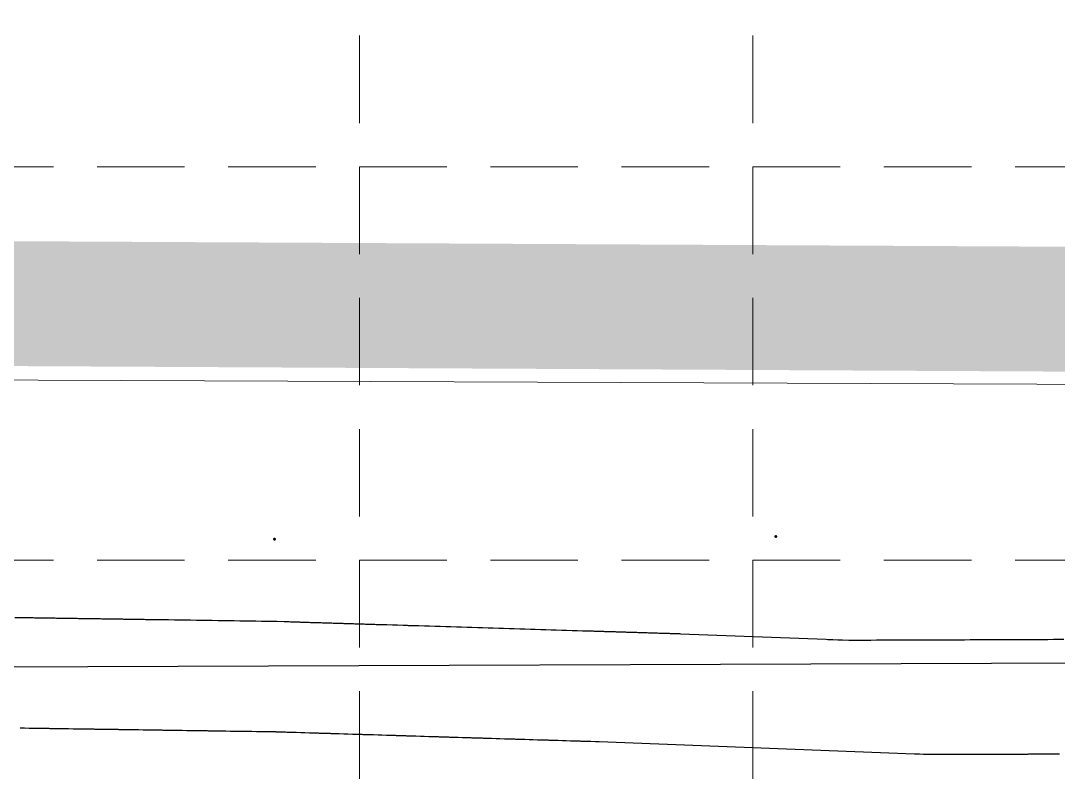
# Model space of a CAD drawing. Header units: feet. Extents: x 2331696 to 2332706, y 6924295 to 6924927.
# Drawn here: x 2332250.39 to 2332291.93, y 6924791.41 to 6924821.5 of the extents above; entities that cross this region are included whole.
import ezdxf

# ---------------------------------------------------------------- set-up
doc = ezdxf.new("R2010")
doc.units = ezdxf.units.FT
doc.header["$MEASUREMENT"] = 0
doc.linetypes.add('DASHED', pattern=[0.75, 0.5, -0.25])
doc.linetypes.add('HIDDEN', pattern=[0.375, 0.25, -0.125])
for name, color, linetype in [('BNDY', 7, 'Continuous'), ('EC', 35, 'Continuous'), ('EX-SPOT-ELEV', 7, 'Continuous'), ('EX-WL', 140, 'Continuous'), ('GRID', 254, 'HIDDEN'), ('Level 58', 7, 'Continuous'), ('TXT-FRZ', 4, 'Continuous')]:
    doc.layers.add(name, color=color, linetype=linetype)

# ---------------------------------------------------------------- blocks, each defined once
blk = doc.blocks.new('SURFPT_117')
at = {"layer": 'Level 58', "color": 51, "linetype": 'Continuous', "lineweight": 53}
blk.add_point((0, 0), dxfattribs=at)
blk = doc.blocks.new('SURFPT_118')
at = {"layer": 'Level 58', "color": 51, "linetype": 'Continuous', "lineweight": 53}
blk.add_point((0, 0), dxfattribs=at)
blk = doc.blocks.new('SURFPT_303')
at = {"layer": 'Level 58', "color": 51, "linetype": 'Continuous', "lineweight": 53}
blk.add_point((0, 0), dxfattribs=at)
blk = doc.blocks.new('SURFPT_304')
at = {"layer": 'Level 58', "color": 51, "linetype": 'Continuous', "lineweight": 53}
blk.add_point((0, 0), dxfattribs=at)

msp = doc.modelspace()

# ---------------------------------------------------------------- linework, layer by layer
at = {"layer": 'BNDY', "linetype": 'Continuous', "lineweight": 0}
msp.add_lwpolyline([(2332685.186, 6924806.119), (2332407.681, 6924806.487), (2332041.18, 6924807.948)], dxfattribs=at)
at = {"layer": 'EC', "flags": 128}
for points, elevation in [([(2332250.164, 6924797.61), (2332250.402, 6924797.607), (2332250.453, 6924797.606), (2332250.504, 6924797.605), (2332250.555, 6924797.605), (2332250.606, 6924797.604), (2332250.843, 6924797.6), (2332250.894, 6924797.6), (2332250.945, 6924797.599), (2332250.996, 6924797.598), (2332251.046, 6924797.597), (2332251.284, 6924797.594), (2332251.335, 6924797.593), (2332251.385, 6924797.592), (2332251.436, 6924797.592), (2332251.487, 6924797.591), (2332251.724, 6924797.587), (2332251.775, 6924797.587), (2332251.826, 6924797.586), (2332251.876, 6924797.585), (2332251.927, 6924797.584), (2332252.164, 6924797.581), (2332252.215, 6924797.58), (2332252.266, 6924797.579), (2332252.317, 6924797.579), (2332252.367, 6924797.578), (2332252.604, 6924797.574), (2332252.655, 6924797.574), (2332252.706, 6924797.573), (2332252.756, 6924797.572), (2332252.807, 6924797.571), (2332253.044, 6924797.568), (2332253.094, 6924797.567), (2332253.145, 6924797.566), (2332253.196, 6924797.566), (2332253.246, 6924797.565), (2332253.483, 6924797.561), (2332253.534, 6924797.561), (2332253.584, 6924797.56), (2332253.635, 6924797.559), (2332253.686, 6924797.558), (2332253.922, 6924797.555), (2332253.973, 6924797.554), (2332254.023, 6924797.554), (2332254.074, 6924797.553), (2332254.125, 6924797.552), (2332254.361, 6924797.549), (2332254.411, 6924797.548), (2332254.462, 6924797.547), (2332254.513, 6924797.546), (2332254.563, 6924797.546), (2332254.799, 6924797.542), (2332254.85, 6924797.541), (2332254.9, 6924797.541), (2332254.951, 6924797.54), (2332255.001, 6924797.539), (2332255.237, 6924797.536), (2332255.288, 6924797.535), (2332255.338, 6924797.534), (2332255.389, 6924797.533), (2332255.44, 6924797.533), (2332255.675, 6924797.529), (2332255.726, 6924797.528), (2332255.776, 6924797.528), (2332255.827, 6924797.527), (2332255.877, 6924797.526), (2332256.113, 6924797.523), (2332256.163, 6924797.522), (2332256.214, 6924797.521), (2332256.264, 6924797.52), (2332256.315, 6924797.52), (2332256.55, 6924797.516), (2332256.601, 6924797.515), (2332256.651, 6924797.515), (2332256.702, 6924797.514), (2332256.752, 6924797.513), (2332256.987, 6924797.51), (2332257.038, 6924797.509), (2332257.088, 6924797.508), (2332257.139, 6924797.508), (2332257.189, 6924797.507), (2332257.424, 6924797.503), (2332257.474, 6924797.503), (2332257.525, 6924797.502), (2332257.575, 6924797.501), (2332257.626, 6924797.5), (2332257.861, 6924797.497), (2332257.911, 6924797.496), (2332257.961, 6924797.495), (2332258.012, 6924797.495), (2332258.062, 6924797.494), (2332258.297, 6924797.49), (2332258.347, 6924797.49), (2332258.398, 6924797.489), (2332258.448, 6924797.488), (2332258.498, 6924797.487), (2332258.733, 6924797.484), (2332258.783, 6924797.483), (2332258.833, 6924797.483), (2332258.884, 6924797.482), (2332258.934, 6924797.481), (2332259.169, 6924797.478), (2332259.219, 6924797.477), (2332259.269, 6924797.476), (2332259.319, 6924797.475), (2332259.37, 6924797.475), (2332259.604, 6924797.471), (2332259.654, 6924797.47), (2332259.704, 6924797.47), (2332259.755, 6924797.469), (2332259.805, 6924797.468), (2332260.039, 6924797.465), (2332260.089, 6924797.464), (2332260.139, 6924797.463), (2332260.19, 6924797.463), (2332260.24, 6924797.462), (2332260.555, 6924797.457), (2332260.565, 6924797.457), (2332260.574, 6924797.457), (2332260.584, 6924797.457), (2332260.593, 6924797.456), (2332260.624, 6924797.455), (2332260.631, 6924797.455), (2332260.638, 6924797.455), (2332260.644, 6924797.455), (2332260.651, 6924797.454), (2332260.946, 6924797.445), (2332261.009, 6924797.444), (2332261.072, 6924797.442), (2332261.135, 6924797.44), (2332261.198, 6924797.438), (2332261.413, 6924797.431), (2332261.46, 6924797.43), (2332261.506, 6924797.428), (2332261.552, 6924797.427), (2332261.598, 6924797.425), (2332261.837, 6924797.418), (2332261.888, 6924797.417), (2332261.939, 6924797.415), (2332261.99, 6924797.413), (2332262.041, 6924797.412), (2332262.272, 6924797.405), (2332262.322, 6924797.403), (2332262.371, 6924797.402), (2332262.421, 6924797.4), (2332262.47, 6924797.399), (2332262.703, 6924797.392), (2332262.753, 6924797.39), (2332262.803, 6924797.389), (2332262.853, 6924797.387), (2332262.903, 6924797.385), (2332263.135, 6924797.378), (2332263.185, 6924797.377), (2332263.234, 6924797.375), (2332263.284, 6924797.374), (2332263.334, 6924797.372), (2332263.565, 6924797.365), (2332263.615, 6924797.364), (2332263.665, 6924797.362), (2332263.715, 6924797.361), (2332263.764, 6924797.359), (2332263.996, 6924797.352), (2332264.045, 6924797.35), (2332264.095, 6924797.349), (2332264.144, 6924797.347), (2332264.194, 6924797.346), (2332264.425, 6924797.339), (2332264.475, 6924797.337), (2332264.524, 6924797.336), (2332264.574, 6924797.334), (2332264.623, 6924797.333), (2332264.854, 6924797.326), (2332264.903, 6924797.324), (2332264.953, 6924797.323), (2332265.002, 6924797.321), (2332265.052, 6924797.32), (2332265.282, 6924797.313), (2332265.332, 6924797.311), (2332265.381, 6924797.31), (2332265.43, 6924797.308), (2332265.48, 6924797.307), (2332265.71, 6924797.299), (2332265.759, 6924797.298), (2332265.809, 6924797.296), (2332265.858, 6924797.295), (2332265.907, 6924797.293), (2332266.137, 6924797.286), (2332266.186, 6924797.285), (2332266.236, 6924797.283), (2332266.285, 6924797.282), (2332266.334, 6924797.28), (2332266.564, 6924797.273), (2332266.613, 6924797.272), (2332266.662, 6924797.27), (2332266.711, 6924797.269), (2332266.76, 6924797.267), (2332266.989, 6924797.26), (2332267.039, 6924797.259), (2332267.088, 6924797.257), (2332267.137, 6924797.256), (2332267.186, 6924797.254), (2332267.415, 6924797.247), (2332267.464, 6924797.246), (2332267.513, 6924797.244), (2332267.562, 6924797.243), (2332267.611, 6924797.241), (2332267.839, 6924797.234), (2332267.888, 6924797.233), (2332267.937, 6924797.231), (2332267.986, 6924797.23), (2332268.035, 6924797.228), (2332268.263, 6924797.221), (2332268.312, 6924797.22), (2332268.361, 6924797.218), (2332268.41, 6924797.217), (2332268.459, 6924797.215), (2332268.687, 6924797.208), (2332268.736, 6924797.207), (2332268.784, 6924797.205), (2332268.833, 6924797.204), (2332268.882, 6924797.202), (2332269.11, 6924797.195), (2332269.158, 6924797.194), (2332269.207, 6924797.192), (2332269.256, 6924797.191), (2332269.305, 6924797.189), (2332269.532, 6924797.182), (2332269.581, 6924797.181), (2332269.629, 6924797.179), (2332269.678, 6924797.178), (2332269.727, 6924797.176), (2332269.954, 6924797.169), (2332270.002, 6924797.168), (2332270.051, 6924797.166), (2332270.099, 6924797.165), (2332270.148, 6924797.163), (2332270.375, 6924797.157), (2332270.423, 6924797.155), (2332270.472, 6924797.154), (2332270.52, 6924797.152), (2332270.569, 6924797.151), (2332270.795, 6924797.144), (2332270.844, 6924797.142), (2332270.892, 6924797.141), (2332270.941, 6924797.139), (2332270.989, 6924797.138), (2332271.215, 6924797.131), (2332271.263, 6924797.129), (2332271.312, 6924797.128), (2332271.36, 6924797.126), (2332271.409, 6924797.125), (2332271.634, 6924797.118), (2332271.683, 6924797.116), (2332271.731, 6924797.115), (2332271.779, 6924797.113), (2332271.828, 6924797.112), (2332272.053, 6924797.105), (2332272.101, 6924797.104), (2332272.15, 6924797.102), (2332272.198, 6924797.101), (2332272.246, 6924797.099), (2332272.471, 6924797.092), (2332272.519, 6924797.091), (2332272.568, 6924797.089), (2332272.616, 6924797.088), (2332272.664, 6924797.086), (2332272.889, 6924797.079), (2332272.937, 6924797.078), (2332272.985, 6924797.077), (2332273.033, 6924797.075), (2332273.081, 6924797.074), (2332273.306, 6924797.067), (2332273.354, 6924797.065), (2332273.402, 6924797.064), (2332273.45, 6924797.062), (2332273.498, 6924797.061), (2332273.722, 6924797.054), (2332273.77, 6924797.052), (2332273.818, 6924797.051), (2332273.866, 6924797.05), (2332273.914, 6924797.048), (2332274.138, 6924797.041), (2332274.186, 6924797.04), (2332274.234, 6924797.038), (2332274.281, 6924797.037), (2332274.329, 6924797.035), (2332274.553, 6924797.028), (2332274.601, 6924797.027), (2332274.649, 6924797.026), (2332274.696, 6924797.024), (2332274.744, 6924797.023), (2332274.967, 6924797.016), (2332275.015, 6924797.014), (2332275.063, 6924797.013), (2332275.111, 6924797.011), (2332275.159, 6924797.01), (2332275.381, 6924797.003), (2332275.429, 6924797.002), (2332275.477, 6924797), (2332275.525, 6924796.999), (2332275.572, 6924796.997), (2332275.795, 6924796.99), (2332275.843, 6924796.989), (2332275.89, 6924796.987), (2332275.938, 6924796.986), (2332275.986, 6924796.985), (2332276.208, 6924796.978), (2332276.255, 6924796.976), (2332276.303, 6924796.975), (2332276.351, 6924796.973), (2332276.398, 6924796.972), (2332276.62, 6924796.965), (2332276.668, 6924796.964), (2332276.715, 6924796.962), (2332276.763, 6924796.96), (2332276.81, 6924796.959), (2332282.643, 6924796.734), (2332282.708, 6924796.732), (2332282.772, 6924796.729), (2332282.837, 6924796.727), (2332282.901, 6924796.725), (2332283.111, 6924796.719), (2332283.156, 6924796.717), (2332283.202, 6924796.716), (2332283.247, 6924796.714), (2332283.292, 6924796.713), (2332283.548, 6924796.705), (2332283.589, 6924796.704), (2332283.63, 6924796.703), (2332283.672, 6924796.703), (2332283.713, 6924796.703), (2332283.848, 6924796.703), (2332283.877, 6924796.703), (2332283.905, 6924796.704), (2332283.934, 6924796.704), (2332283.963, 6924796.704), (2332284.215, 6924796.705), (2332284.269, 6924796.705), (2332284.323, 6924796.705), (2332284.377, 6924796.705), (2332284.43, 6924796.705), (2332284.647, 6924796.706), (2332284.693, 6924796.706), (2332284.74, 6924796.707), (2332284.786, 6924796.707), (2332284.833, 6924796.707), (2332285.06, 6924796.708), (2332285.108, 6924796.708), (2332285.157, 6924796.708), (2332285.206, 6924796.708), (2332285.254, 6924796.709), (2332285.478, 6924796.709), (2332285.526, 6924796.71), (2332285.574, 6924796.71), (2332285.622, 6924796.71), (2332285.67, 6924796.71), (2332285.895, 6924796.711), (2332285.943, 6924796.711), (2332285.991, 6924796.711), (2332286.039, 6924796.711), (2332286.088, 6924796.712), (2332286.312, 6924796.712), (2332286.36, 6924796.713), (2332286.408, 6924796.713), (2332286.457, 6924796.713), (2332286.505, 6924796.713), (2332286.729, 6924796.714), (2332286.777, 6924796.714), (2332286.826, 6924796.714), (2332286.874, 6924796.715), (2332286.922, 6924796.715), (2332287.147, 6924796.716), (2332287.195, 6924796.716), (2332287.243, 6924796.716), (2332287.291, 6924796.716), (2332287.339, 6924796.716), (2332287.564, 6924796.717), (2332287.612, 6924796.717), (2332287.66, 6924796.717), (2332287.708, 6924796.718), (2332287.756, 6924796.718), (2332287.981, 6924796.719), (2332288.029, 6924796.719), (2332288.077, 6924796.719), (2332288.125, 6924796.719), (2332288.174, 6924796.719), (2332288.398, 6924796.72), (2332288.446, 6924796.72), (2332288.494, 6924796.721), (2332288.543, 6924796.721), (2332288.591, 6924796.721), (2332288.815, 6924796.722), (2332288.864, 6924796.722), (2332288.912, 6924796.722), (2332288.96, 6924796.722), (2332289.008, 6924796.722), (2332289.233, 6924796.723), (2332289.281, 6924796.723), (2332289.329, 6924796.724), (2332289.377, 6924796.724), (2332289.425, 6924796.724), (2332289.65, 6924796.725), (2332289.698, 6924796.725), (2332289.746, 6924796.725), (2332289.794, 6924796.725), (2332289.842, 6924796.726), (2332290.067, 6924796.726), (2332290.115, 6924796.727), (2332290.163, 6924796.727), (2332290.212, 6924796.727), (2332290.26, 6924796.727), (2332290.484, 6924796.728), (2332290.533, 6924796.728), (2332290.581, 6924796.728), (2332290.629, 6924796.728), (2332290.677, 6924796.729), (2332290.902, 6924796.729), (2332290.95, 6924796.73), (2332290.998, 6924796.73), (2332291.046, 6924796.73), (2332291.094, 6924796.73), (2332291.319, 6924796.731), (2332291.367, 6924796.731), (2332291.415, 6924796.731), (2332291.463, 6924796.732), (2332291.512, 6924796.732), (2332291.736, 6924796.733), (2332291.784, 6924796.733), (2332291.833, 6924796.733), (2332291.881, 6924796.733), (2332291.929, 6924796.733), (2332292.153, 6924796.734)], 702), ([(2332250.375, 6924793.186), (2332250.416, 6924793.186), (2332250.457, 6924793.185), (2332250.497, 6924793.185), (2332250.538, 6924793.184), (2332250.728, 6924793.181), (2332250.769, 6924793.181), (2332250.81, 6924793.18), (2332250.85, 6924793.179), (2332250.891, 6924793.179), (2332251.081, 6924793.176), (2332251.122, 6924793.175), (2332251.162, 6924793.175), (2332251.203, 6924793.174), (2332251.244, 6924793.174), (2332251.433, 6924793.171), (2332251.474, 6924793.17), (2332251.515, 6924793.17), (2332251.555, 6924793.169), (2332251.596, 6924793.168), (2332251.786, 6924793.166), (2332251.826, 6924793.165), (2332251.867, 6924793.164), (2332251.908, 6924793.164), (2332251.948, 6924793.163), (2332252.138, 6924793.16), (2332252.178, 6924793.16), (2332252.219, 6924793.159), (2332252.26, 6924793.159), (2332252.3, 6924793.158), (2332252.49, 6924793.155), (2332252.53, 6924793.155), (2332252.571, 6924793.154), (2332252.611, 6924793.153), (2332252.652, 6924793.153), (2332252.841, 6924793.15), (2332252.882, 6924793.149), (2332252.922, 6924793.149), (2332252.963, 6924793.148), (2332253.004, 6924793.148), (2332253.193, 6924793.145), (2332253.233, 6924793.144), (2332253.274, 6924793.144), (2332253.314, 6924793.143), (2332253.355, 6924793.142), (2332253.544, 6924793.14), (2332253.584, 6924793.139), (2332253.625, 6924793.138), (2332253.665, 6924793.138), (2332253.706, 6924793.137), (2332253.895, 6924793.134), (2332253.935, 6924793.134), (2332253.976, 6924793.133), (2332254.016, 6924793.133), (2332254.057, 6924793.132), (2332254.246, 6924793.129), (2332254.286, 6924793.129), (2332254.327, 6924793.128), (2332254.367, 6924793.127), (2332254.407, 6924793.127), (2332254.596, 6924793.124), (2332254.637, 6924793.123), (2332254.677, 6924793.123), (2332254.717, 6924793.122), (2332254.758, 6924793.122), (2332254.946, 6924793.119), (2332254.987, 6924793.118), (2332255.027, 6924793.118), (2332255.068, 6924793.117), (2332255.108, 6924793.116), (2332255.297, 6924793.114), (2332255.337, 6924793.113), (2332255.377, 6924793.113), (2332255.418, 6924793.112), (2332255.458, 6924793.111), (2332255.646, 6924793.109), (2332255.687, 6924793.108), (2332255.727, 6924793.107), (2332255.767, 6924793.107), (2332255.808, 6924793.106), (2332255.996, 6924793.103), (2332256.036, 6924793.103), (2332256.077, 6924793.102), (2332256.117, 6924793.102), (2332256.157, 6924793.101), (2332256.345, 6924793.098), (2332256.386, 6924793.098), (2332256.426, 6924793.097), (2332256.466, 6924793.096), (2332256.507, 6924793.096), (2332256.695, 6924793.093), (2332256.735, 6924793.092), (2332256.775, 6924793.092), (2332256.816, 6924793.091), (2332256.856, 6924793.091), (2332257.044, 6924793.088), (2332257.084, 6924793.087), (2332257.124, 6924793.087), (2332257.164, 6924793.086), (2332257.205, 6924793.086), (2332257.392, 6924793.083), (2332257.433, 6924793.082), (2332257.473, 6924793.082), (2332257.513, 6924793.081), (2332257.553, 6924793.08), (2332257.741, 6924793.078), (2332257.781, 6924793.077), (2332257.821, 6924793.076), (2332257.862, 6924793.076), (2332257.902, 6924793.075), (2332258.089, 6924793.072), (2332258.129, 6924793.072), (2332258.17, 6924793.071), (2332258.21, 6924793.071), (2332258.25, 6924793.07), (2332258.437, 6924793.067), (2332258.478, 6924793.067), (2332258.518, 6924793.066), (2332258.558, 6924793.066), (2332258.598, 6924793.065), (2332258.785, 6924793.062), (2332258.825, 6924793.062), (2332258.865, 6924793.061), (2332258.906, 6924793.06), (2332258.946, 6924793.06), (2332259.133, 6924793.057), (2332259.173, 6924793.056), (2332259.213, 6924793.056), (2332259.253, 6924793.055), (2332259.293, 6924793.055), (2332259.48, 6924793.052), (2332259.52, 6924793.051), (2332259.56, 6924793.051), (2332259.601, 6924793.05), (2332259.641, 6924793.05), (2332259.828, 6924793.047), (2332259.868, 6924793.046), (2332259.908, 6924793.046), (2332259.948, 6924793.045), (2332259.988, 6924793.044), (2332260.175, 6924793.042), (2332260.215, 6924793.041), (2332260.255, 6924793.041), (2332260.295, 6924793.04), (2332260.335, 6924793.039), (2332260.586, 6924793.036), (2332260.594, 6924793.036), (2332260.601, 6924793.035), (2332260.609, 6924793.035), (2332260.617, 6924793.035), (2332260.641, 6924793.034), (2332260.647, 6924793.034), (2332260.652, 6924793.034), (2332260.657, 6924793.034), (2332260.663, 6924793.034), (2332260.898, 6924793.026), (2332260.948, 6924793.025), (2332260.998, 6924793.023), (2332261.049, 6924793.022), (2332261.099, 6924793.02), (2332261.271, 6924793.015), (2332261.307, 6924793.014), (2332261.344, 6924793.013), (2332261.381, 6924793.012), (2332261.418, 6924793.01), (2332261.608, 6924793.005), (2332261.649, 6924793.003), (2332261.689, 6924793.002), (2332261.73, 6924793.001), (2332261.771, 6924793), (2332261.955, 6924792.994), (2332261.995, 6924792.993), (2332262.034, 6924792.992), (2332262.074, 6924792.99), (2332262.113, 6924792.989), (2332262.299, 6924792.983), (2332262.339, 6924792.982), (2332262.379, 6924792.981), (2332262.418, 6924792.98), (2332262.458, 6924792.979), (2332262.643, 6924792.973), (2332262.683, 6924792.972), (2332262.722, 6924792.97), (2332262.762, 6924792.969), (2332262.802, 6924792.968), (2332262.987, 6924792.962), (2332263.026, 6924792.961), (2332263.066, 6924792.96), (2332263.105, 6924792.959), (2332263.145, 6924792.957), (2332263.33, 6924792.952), (2332263.369, 6924792.951), (2332263.409, 6924792.949), (2332263.448, 6924792.948), (2332263.488, 6924792.947), (2332263.672, 6924792.941), (2332263.712, 6924792.94), (2332263.751, 6924792.939), (2332263.791, 6924792.938), (2332263.83, 6924792.936), (2332264.014, 6924792.931), (2332264.054, 6924792.93), (2332264.093, 6924792.928), (2332264.132, 6924792.927), (2332264.172, 6924792.926), (2332264.356, 6924792.92), (2332264.395, 6924792.919), (2332264.434, 6924792.918), (2332264.474, 6924792.917), (2332264.513, 6924792.916), (2332264.697, 6924792.91), (2332264.736, 6924792.909), (2332264.775, 6924792.908), (2332264.815, 6924792.906), (2332264.854, 6924792.905), (2332265.037, 6924792.899), (2332265.077, 6924792.898), (2332265.116, 6924792.897), (2332265.155, 6924792.896), (2332265.194, 6924792.895), (2332265.377, 6924792.889), (2332265.417, 6924792.888), (2332265.456, 6924792.887), (2332265.495, 6924792.885), (2332265.534, 6924792.884), (2332265.717, 6924792.879), (2332265.756, 6924792.877), (2332265.795, 6924792.876), (2332265.834, 6924792.875), (2332265.874, 6924792.874), (2332266.056, 6924792.868), (2332266.095, 6924792.867), (2332266.134, 6924792.866), (2332266.173, 6924792.865), (2332266.212, 6924792.863), (2332266.395, 6924792.858), (2332266.434, 6924792.857), (2332266.473, 6924792.855), (2332266.512, 6924792.854), (2332266.551, 6924792.853), (2332266.733, 6924792.848), (2332266.772, 6924792.846), (2332266.811, 6924792.845), (2332266.85, 6924792.844), (2332266.889, 6924792.843), (2332267.07, 6924792.837), (2332267.109, 6924792.836), (2332267.148, 6924792.835), (2332267.187, 6924792.834), (2332267.226, 6924792.832), (2332267.408, 6924792.827), (2332267.447, 6924792.826), (2332267.485, 6924792.824), (2332267.524, 6924792.823), (2332267.563, 6924792.822), (2332267.744, 6924792.817), (2332267.783, 6924792.815), (2332267.822, 6924792.814), (2332267.861, 6924792.813), (2332267.9, 6924792.812), (2332268.081, 6924792.806), (2332268.119, 6924792.805), (2332268.158, 6924792.804), (2332268.197, 6924792.803), (2332268.236, 6924792.801), (2332268.416, 6924792.796), (2332268.455, 6924792.795), (2332268.494, 6924792.794), (2332268.533, 6924792.792), (2332268.571, 6924792.791), (2332268.752, 6924792.786), (2332268.79, 6924792.784), (2332268.829, 6924792.783), (2332268.868, 6924792.782), (2332268.906, 6924792.781), (2332269.087, 6924792.775), (2332269.125, 6924792.774), (2332269.164, 6924792.773), (2332269.202, 6924792.772), (2332269.241, 6924792.771), (2332269.421, 6924792.765), (2332269.459, 6924792.764), (2332269.498, 6924792.763), (2332269.537, 6924792.762), (2332269.575, 6924792.76), (2332269.755, 6924792.755), (2332269.793, 6924792.754), (2332269.832, 6924792.753), (2332269.87, 6924792.751), (2332269.909, 6924792.75), (2332270.088, 6924792.745), (2332270.127, 6924792.744), (2332270.165, 6924792.742), (2332270.203, 6924792.741), (2332270.242, 6924792.74), (2332270.421, 6924792.735), (2332270.459, 6924792.733), (2332270.498, 6924792.732), (2332270.536, 6924792.731), (2332270.575, 6924792.73), (2332270.754, 6924792.724), (2332270.792, 6924792.723), (2332270.83, 6924792.722), (2332270.869, 6924792.721), (2332270.907, 6924792.72), (2332271.086, 6924792.714), (2332271.124, 6924792.713), (2332271.162, 6924792.712), (2332271.2, 6924792.711), (2332271.239, 6924792.709), (2332271.417, 6924792.704), (2332271.455, 6924792.703), (2332271.494, 6924792.702), (2332271.532, 6924792.7), (2332271.57, 6924792.699), (2332271.748, 6924792.694), (2332271.786, 6924792.693), (2332271.825, 6924792.691), (2332271.863, 6924792.69), (2332271.901, 6924792.689), (2332272.079, 6924792.684), (2332272.117, 6924792.683), (2332272.155, 6924792.681), (2332272.193, 6924792.68), (2332272.231, 6924792.679), (2332272.409, 6924792.674), (2332272.447, 6924792.672), (2332272.485, 6924792.671), (2332272.523, 6924792.67), (2332272.561, 6924792.669), (2332272.739, 6924792.663), (2332272.777, 6924792.662), (2332272.815, 6924792.661), (2332272.853, 6924792.66), (2332272.891, 6924792.659), (2332273.068, 6924792.653), (2332273.106, 6924792.652), (2332273.144, 6924792.651), (2332273.182, 6924792.65), (2332273.22, 6924792.649), (2332273.397, 6924792.643), (2332273.435, 6924792.642), (2332273.472, 6924792.641), (2332273.51, 6924792.639), (2332273.548, 6924792.638), (2332286.176, 6924792.152), (2332286.226, 6924792.15), (2332286.276, 6924792.149), (2332286.327, 6924792.147), (2332286.377, 6924792.145), (2332286.541, 6924792.14), (2332286.576, 6924792.139), (2332286.612, 6924792.138), (2332286.647, 6924792.137), (2332286.682, 6924792.136), (2332286.882, 6924792.13), (2332286.914, 6924792.129), (2332286.947, 6924792.128), (2332286.979, 6924792.128), (2332287.011, 6924792.128), (2332287.116, 6924792.128), (2332287.139, 6924792.128), (2332287.162, 6924792.128), (2332287.184, 6924792.128), (2332287.207, 6924792.128), (2332287.403, 6924792.129), (2332287.445, 6924792.129), (2332287.487, 6924792.13), (2332287.53, 6924792.13), (2332287.572, 6924792.13), (2332287.741, 6924792.13), (2332287.777, 6924792.131), (2332287.813, 6924792.131), (2332287.85, 6924792.131), (2332287.886, 6924792.131), (2332288.063, 6924792.132), (2332288.101, 6924792.132), (2332288.139, 6924792.132), (2332288.177, 6924792.132), (2332288.215, 6924792.132), (2332288.39, 6924792.133), (2332288.428, 6924792.133), (2332288.465, 6924792.133), (2332288.503, 6924792.133), (2332288.54, 6924792.133), (2332288.716, 6924792.134), (2332288.753, 6924792.134), (2332288.791, 6924792.134), (2332288.829, 6924792.134), (2332288.866, 6924792.135), (2332289.042, 6924792.135), (2332289.079, 6924792.135), (2332289.117, 6924792.136), (2332289.154, 6924792.136), (2332289.192, 6924792.136), (2332289.367, 6924792.136), (2332289.405, 6924792.137), (2332289.443, 6924792.137), (2332289.48, 6924792.137), (2332289.518, 6924792.137), (2332289.693, 6924792.138), (2332289.731, 6924792.138), (2332289.769, 6924792.138), (2332289.806, 6924792.138), (2332289.844, 6924792.138), (2332290.019, 6924792.139), (2332290.057, 6924792.139), (2332290.094, 6924792.139), (2332290.132, 6924792.139), (2332290.17, 6924792.139), (2332290.345, 6924792.14), (2332290.383, 6924792.14), (2332290.42, 6924792.14), (2332290.458, 6924792.141), (2332290.496, 6924792.141), (2332290.671, 6924792.141), (2332290.709, 6924792.141), (2332290.746, 6924792.142), (2332290.784, 6924792.142), (2332290.822, 6924792.142), (2332290.997, 6924792.143), (2332291.035, 6924792.143), (2332291.072, 6924792.143), (2332291.11, 6924792.143), (2332291.147, 6924792.143), (2332291.323, 6924792.144), (2332291.361, 6924792.144), (2332291.398, 6924792.144), (2332291.436, 6924792.144), (2332291.473, 6924792.144), (2332291.649, 6924792.145), (2332291.686, 6924792.145), (2332291.724, 6924792.145), (2332291.762, 6924792.145), (2332291.799, 6924792.145), (2332291.975, 6924792.146)], 701)]:
    msp.add_lwpolyline(points, dxfattribs=dict(at, elevation=elevation))
at = {"layer": 'EX-WL', "color": 7}
msp.add_line((2332184.043, 6924795.395), (2332685.186, 6924797.206), dxfattribs=at)
at = {"layer": 'GRID', "color": 252, "linetype": 'HIDDEN', "lineweight": 0, "ltscale": 14}
for p, q in [((2332263.951, 6924910.153), (2332263.951, 6924358.833)), ((2332279.701, 6924910.153), (2332279.701, 6924358.833)), ((2331712.701, 6924815.653), (2332689.201, 6924815.653)), ((2331712.701, 6924799.903), (2332689.201, 6924799.903))]:
    msp.add_line(p, q, dxfattribs=at)
at = {"layer": 'TXT-FRZ', "color": 1, "linetype": 'DASHED', "ltscale": 40, "const_width": 5}
msp.add_lwpolyline([(2332209.972, 6924510.548), (2332369.267, 6924511.786), (2332370.709, 6924724.833), (2332457.023, 6924725.377), (2332457.84, 6924706.326), (2332529.884, 6924696.061), (2332567.991, 6924704.029), (2332623.52, 6924713.823), (2332643.119, 6924753.655), (2332646.465, 6924808.09), (2332229.328, 6924810.282), (2331750.154, 6924812.641)], dxfattribs=at)

# ---------------------------------------------------------------- block references
at = {"layer": 'EX-SPOT-ELEV', "rotation": 0.6484833333000002}
for name, p in [('SURFPT_118', (2332260.554, 6924800.739, 702.742)), ('SURFPT_117', (2332280.626, 6924800.847, 702.906))]:
    msp.add_blockref(name, p, dxfattribs=at)
at = {"layer": 'EX-SPOT-ELEV'}
for name, p in [('SURFPT_304', (2332260.554, 6924800.739, 702.742)), ('SURFPT_303', (2332280.626, 6924800.847, 702.906))]:
    msp.add_blockref(name, p, dxfattribs=at)

doc.saveas('drawing.dxf')
